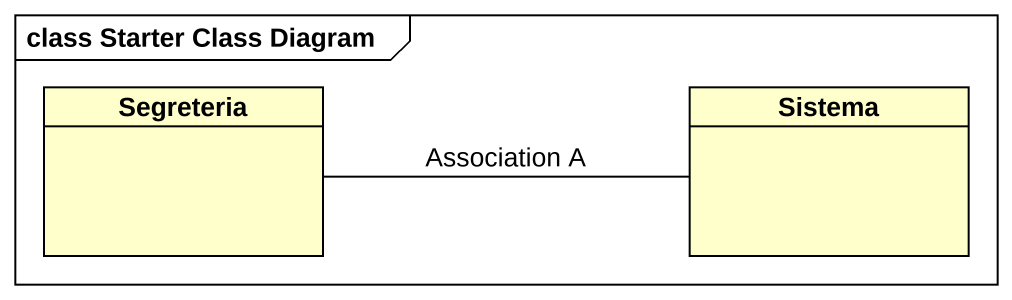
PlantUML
@startuml
mainframe class Starter Class Diagram
hide circle
hide empty members
class Segreteria
class Sistema
Segreteria -right- Sistema : Association A
@enduml
